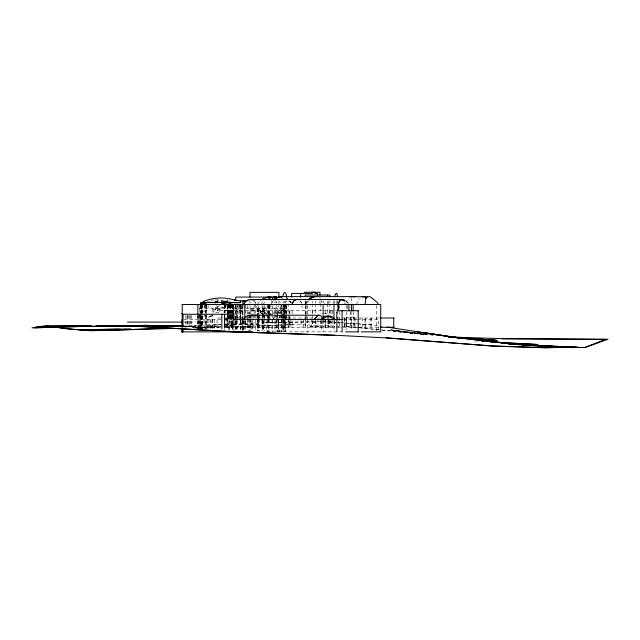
<?xml version="1.0" encoding="UTF-8"?>
<svg xmlns="http://www.w3.org/2000/svg" width="640" height="640" viewBox="0 0 640 640"><rect width="100%" height="100%" fill="white"/><g stroke="black" fill="none" stroke-linecap="round" stroke-linejoin="round"><path stroke-width="0.48" stroke-dasharray="3.2 2.4" d="M230.728 305.952L228.016 305.632M225.288 305.52L225.08 308.888L223.944 312.296M222.648 308.016L222.672 307.52L225.248 307.416L230.4 307.824L230.688 306.312M241.288 305.472L240.976 312.048L243.104 306.2M219.864 311.736L219.848 305.952M277.152 314.272L278.2 312.36C276.368 308.296 271.512 306.792 267.576 305.504M278.04 313.448L278.544 311.472L278.064 310.04L270.464 313.704L265.224 314.52M227.736 308.016L227.832 307.52M271.272 302.28L271.744 300.336M230.264 308.312L230.4 307.824M235.32 306.08L235.592 305.144M356.336 304.528L359.256 298.744M235.216 309.504L235.424 309.032M210.656 315.592L209.752 316.76L208.096 317.184L204.8 315.92L204.44 314.944M232.808 317.128L231.08 315.92L231.608 314.944M270.88 304.528L273.12 300.984M257.56 304.128L260.152 300.656M306.32 303.208L307.176 301.88M262.888 304.528L265.664 300.984M306.424 303.128L307.864 301.032M272.104 302.28L273.64 300.336M310.096 326.344L320.016 326.808L310.224 326.304M278.312 312.736L277.376 313.704L273.672 314.52M257.328 305.576L256.648 307.144C258.976 311.848 264.856 313.392 269.592 314.536M212.216 315.624L212.56 315.36L210.088 316.496M237.232 315.592L235.28 316.76M202.344 305.088L200.184 306.08L203.656 312.968M204.8 315.92L206.464 315.152M209.384 316.96L213.808 315.104M229.608 315.28L231.264 316.048L232.816 315.624L231.496 315.136M220.152 309.272L213.024 311.28L213.24 312.528M271.072 305.576C267.216 306.864 262.48 308.376 260.688 312.36L261.744 314.272M222.672 307.52L215.08 309.032L215.344 310.424M216.856 305.352L217.272 306.832L219.92 306.312M267.92 314.792C273.112 313.72 279.624 312.24 282.248 307.144L281.496 304.528M220.072 310.6L227.16 310.32M274.184 302.552L276.696 302.344L277.536 304.528M192.552 327.728L220.992 326.288L192.408 327.664M214.88 324.92L220.752 324.824L208.704 325.04L220.808 324.664M225.744 324.44L232.648 324.136M233.64 324.096L277.32 322.448M245.408 326.264L295.72 324.512M220.552 327.12L192.704 328.04M225.52 326.944L234.472 326.64M235.464 326.608L295.56 324.576L346.168 326.392L380.96 329.976M193.664 328.016L221.2 327.096M225.136 326.968L244.808 326.304M188.856 325.608L208.896 325.04M278.256 322.432L321.144 321.4L335.88 322.392L321.152 321.4M271.272 322.6L265.216 322.704L277.304 322.528M225.44 324.752L232.544 324.616L225.648 324.736M233.32 324.616L259.016 324.16M233.472 324.6L258.912 324.168M278.168 322.552L315.04 322.096M192.472 326.16L202.696 326.056L192.464 326.032M246.328 300.856L255.72 300.856L255.72 303.608M344.112 303.112L345.888 303.112M199.288 308.144L243.208 308.144M245.68 308.144L286.496 308.144M224.952 310.656L232.936 310.656M233.664 310.656L244.88 310.656M245.816 310.656L336.368 310.656M281.496 312.048L279.576 312.048L279.576 314.032M320.792 313.648L321.584 313.648M323.96 313.648L328.448 313.648L328.448 327.28M220.744 318.016L217.048 318.016L217.048 327.28L220.744 327.28M224.952 318.016L233.28 318.016M234.824 318.016L243.304 318.016M245.192 318.016L272.312 318.016M276.064 318.016L313.672 318.016M317.36 318.016L320.424 318.016M326.712 318.016L330.064 318.016M378.936 318.016L336.352 318.016L336.352 311.576M184.128 319.576L221.12 319.576M224.664 319.576L232.288 319.576M343.336 319.576L357.264 319.576M357.696 319.576L378.584 319.576L378.584 329.976M184.128 322.096L195.688 322.096M202.648 322.096L204.104 322.096M241.528 322.096L247.512 322.096M313.344 322.096L315.976 322.096M329.232 322.096L330.368 322.096M345.864 322.096L346.376 322.096M225.464 327.28L233.28 327.28M235.24 327.28L336.704 327.28M337.312 327.28L357.024 327.28M358.424 327.28L379.52 327.28M266.912 331.864L345.248 331.864M192.608 326.56L196.6 326.624L192.64 326.528M225.304 305.888L228 305.992M356.512 323.776L336.864 322.456L356.592 323.792M357.496 323.848L371.248 324.768L382.16 326.376M357.576 323.856L371.36 324.792M481.544 341.568L484.488 341.776M482.176 341.624L484.136 341.784M481.552 341.6L483.52 341.76M381.952 330.072L421.368 334.04M425.288 334.432L427.248 334.624M359.664 327.744L423.816 334.336M424.808 334.44L426.784 334.64L422.896 334.08M345.88 326.328L358.68 327.648M397.856 331.712L421.432 334.144M422.416 334.248L427.328 334.752M431.256 335.16L433.216 335.36M397.096 331.6L427.424 334.784M415.608 332.96L391.112 329.92L415.688 333.12M416.312 333.056L390.544 329.808L416.032 333.176M419.616 333.632L421.584 333.888M425.512 334.4L427.48 334.656M417.016 333.304L421.92 333.952M474.312 340.808L477.264 341.232M271.16 314.312L265.664 312.736L260.824 310.04L260.344 311.472L260.856 313.448M228.984 300.88L230.528 301.312M228.4 315.28L227.976 315.16L232.392 317.016M230.312 315.104L232.28 315.832M229.8 315.248L231.76 315.968M263.104 314.312L260.584 312.736M229.416 315.152L231.08 315.92M287.376 298.36L286.048 297.584L288.032 298.752M281.072 297.584L282.4 298.36M288.688 300.816L292.12 303.968M257.16 316.648L258.912 318.32M281.2 305.232L282.088 306.056M279.464 301.472L280.488 302.664M289.6 300.984L290.64 302.28L291.36 302.28L289.832 300.336M282.144 317.248L282.928 318.32M290.288 301.032L291.224 302.432M321.288 300.984L322.072 302.28A15.544 10.128 -90 0 0 321.288 300.936M217.272 306.832L217.568 308.328M283.984 305.472L285.144 315.816M285.248 316.752L285.56 331.864M283.88 304.528L284.416 314.296M284.472 315.272L284.632 318.2M284.68 319.176L285.376 331.864L283.88 319.576L283.88 331.864M217.728 309.752L217.752 311.064M267.84 304.528L267.864 314.296M267.864 315.272L267.864 318.2M267.872 319.176L267.888 331.864L267.888 318.944M376.328 305.504L376.328 330.888M371.624 318.016L371.624 327.28M370.144 318.016L370.144 327.28M365.768 318.016L365.768 327.28M365.032 319.576L365.032 329.976M362.248 318.016L362.248 327.28M354.944 327.28L355.008 317.104L346.488 317.104L346.488 327.28M354.504 317.104L354.504 327.28M353.24 311.576L353.24 327.28M351.472 319.576L351.472 329.976M351.224 298.008L351.224 303.64M351.072 311.576L351.072 327.28M350.224 311.576L350.224 327.28M347.424 305.416L347.424 309.856M346.808 318.016L346.808 327.28M346.376 305.416L346.376 309.856M346.376 311.72L346.376 329.976M344.976 318.016L344.976 327.28M344.424 318.016L344.424 327.28M344.232 318.016L344.232 327.28M339.704 305.392L339.704 309.784M339.736 311.632L339.752 327.28M338.792 320.8L338.792 327.28M337.336 300.824L337.336 303.64M337.336 311.52L337.336 318.416M334.632 320.8L334.632 327.28M334.384 300.824L334.384 303.64M334.384 320.384L334.384 327.28M333.96 320.52L333.96 331.864M333.704 300.824L333.704 303.64M332.576 310.656L332.576 315.544M332.576 320.44L332.576 327.28M330.984 310.656L330.984 315.544M330.984 320.44L330.984 327.28M329.944 300.968L329.944 302.92M329.944 303.896L329.944 315.584M329.944 320.464L329.944 327.28M329.592 310.656L329.592 315.544M329.592 320.44L329.592 327.28M328.688 320.8L328.688 327.28M328.264 300.824L328.264 303.64M328.248 318.944L328.248 327.28M327.584 300.824L327.584 303.64M327.664 303.896L327.584 327.28M325.728 310.656L325.728 317.096M325.728 320.8L325.728 327.28M325.56 318.944L325.56 327.28M325.064 318.944L325.064 327.28M323.96 320.464L323.96 327.28M323.112 319.576L323.112 331.864M322.376 320.464L322.376 327.28M321.584 320.464L321.632 331.864M321.048 320.8L321.048 327.28M320.792 320.464L320.792 327.28M320.344 303.64L320.344 310.656M319.952 300.824L319.952 303.64M317.92 318.944L317.92 327.28M315.976 320.8L315.976 327.28M315.224 300.968L315.224 302.92M315.224 303.896L315.224 314.616M315.224 320.464L315.224 327.28M312.408 310.656L312.408 316.176M312.408 320.8L312.408 327.28M312.192 300.968L312.192 302.92M312.192 303.896L312.192 327.28M311.832 318.944L311.824 327.28M307.616 305.472L307.616 315.816M307.616 316.752L307.616 318.632M307.616 319.576L307.616 331.864M306.832 305.472L306.832 313.928M306.832 314.872L306.832 318.632M305.808 300.824L305.808 303.64M305.448 318.944L305.448 327.28M305.368 305.472L305.368 313.928M305.368 314.872L305.368 318.632M305.208 300.824L305.208 303.64M305.208 305.608L305.208 327.28M303.72 318.944L303.72 327.28M302.08 305.4L302.08 308.016M301.144 320.8L301.144 327.28M292.088 310.656L292.088 316.176M292.088 320.8L292.088 327.28M290.144 318.944L290.144 327.28M289.888 310.656L289.888 327.28M289.424 310.656L289.424 327.28M289.168 320.8L289.168 327.28M288.32 318.944L288.32 327.28M288.144 303.64L288.144 327.28M286.496 305.432L286.496 318.624M286.264 305.472L286.264 313.928M286.264 314.872L286.264 318.632M285.56 305.432L285.56 318.624M285.544 300.968L285.544 302.92M285.544 303.896L285.544 327.28M284.28 300.968L284.28 302.92M284.28 303.896L284.28 327.28M284.096 308.144L284.096 318.624M284.096 319.576L284.096 331.864M283.96 308.144L283.96 318.624M283.96 320.52L283.96 331.864M283.88 305.432L283.88 318.624M283.76 308.144L283.76 318.624M283.76 320.52L283.76 331.864M283.184 300.968L283.184 302.92M283.184 303.896L283.184 327.28M282.344 308.144L282.344 318.624M282.344 320.52L282.344 331.864M282.048 312.048L282.048 314.032M282.048 315.024L282.048 317.992M282.048 318.984L282.048 331.864M281.576 305.472L281.576 313.928M281.576 314.872L281.576 318.632M281.576 319.576L281.576 331.864M281.496 308.144L281.496 314.032M281.496 315.024L281.496 317.992M281.496 318.984L281.496 331.864M280.448 305.472L280.448 313.928M280.448 314.872L280.448 318.632M279.912 312.048L279.912 314.032M279.912 315.024L279.912 317.992M279.912 329.88L279.912 331.864M279.576 315.024L279.576 317.992M279.576 329.88L279.576 331.864M278.92 300.824L278.92 303.64M278.392 305.44L278.392 307.272M278.472 329.976L278.472 331.864M277.768 308.144L277.768 318.624M277.768 329.976L277.768 331.864M277.52 312.048L277.52 314.032M277.52 315.024L277.52 317.992M277.52 318.984L277.52 331.864M276.408 318.944L276.408 327.28M276.128 305.4L276.128 314.76M276.128 315.72L276.128 318.608M276.128 319.576L276.128 331.864M276.064 320.8L276.064 327.28M274.944 312.048L274.944 314.032M274.944 320.968L274.944 331.864M272.688 305.432L272.688 317.664M272.688 319.576L272.688 331.864M272.016 308.144L272.016 317.664M272.016 320.52L272.016 331.864M269.72 305.472L269.72 313.928M269.72 314.872L269.72 318.632M269.024 305.432L269.024 318.624M269.024 319.576L269.024 331.864M268.872 305.432L268.872 318.624M268.872 319.576L268.872 331.864M268.328 305.472L268.328 313.928M268.328 314.872L268.328 318.632M268.328 319.576L268.328 331.864M267.888 305.4L267.888 313.976M267.888 314.968L267.888 317.952M266.544 308.144L266.544 318.624M266.544 320.52L266.544 331.864M264.816 305.472L264.816 313.928M264.816 314.872L264.816 318.632M264.224 308.144L264.224 314.072M264.224 315.064L264.224 318.024M264.224 319.016L264.224 330.872M263.392 308.144L263.392 318.624M263.392 320.52L263.392 331.864M263.088 308.144L263.088 318.624M263.088 320.52L263.088 330.92M262.984 305.472L262.984 313.928M262.984 314.872L262.984 318.632M262.92 320.52L262.92 331.864M262.696 308.144L262.696 318.624M262.696 320.52L262.696 330.92M262.12 305.504L262.12 314.296M262.088 315.064L262.12 318.2M262.088 319.016L262.12 330.888M262.008 318.944L262.008 327.28M259.616 308.144L259.616 314.072M259.616 315.064L259.616 318.024M259.616 319.016L259.616 330.872M258.832 305.504L258.832 314.296M258.832 315.272L258.832 318.2M258.832 319.176L258.832 330.888M258.64 308.144L258.632 314.072M258.632 315.064L258.64 318.024M258.632 319.016L258.64 330.872M258.176 308.144L258.176 314.072M258.176 315.064L258.176 318.024M258.176 319.016L258.176 330.872M258.024 308.144L258.024 318.624M258.024 320.52L258.024 331.864M257.696 308.144L257.696 314.072M257.696 315.064L257.696 318.024M257.696 319.016L257.696 330.872M257.52 308.144L257.52 314.072M257.52 315.064L257.52 318.024M257.52 319.016L257.52 330.872M257.4 308.144L257.4 314.072M257.4 315.064L257.4 318.024M257.4 319.016L257.4 330.872M257.024 308.144L257.024 318.624M255.712 304.528L255.728 313.928M255.728 314.872L255.712 318.632M255.712 320.52L255.728 331.864M254.152 304.528L254.152 313.928M254.152 314.872L254.152 318.632M253.512 308.144L253.512 318.624M252.616 308.144L252.616 318.624M252.616 320.52L252.616 331.864M251.704 308.144L251.704 318.624M251.704 320.52L251.704 329.976M250.792 308.144L250.792 314.072M250.792 315.064L250.792 318.024M250.792 319.016L250.792 330.872M249.96 300.824L249.96 303.64M250.024 305.472L250.024 313.928M250.024 314.872L250.024 318.632M250.024 320.52L250.024 329.976M249.944 312.048L249.944 314.032M249.944 315.024L249.944 317.992M249.944 318.984L249.944 330.872M249.048 312.048L249.048 314.032M249.048 315.024L249.048 317.992M249.048 318.984L249.048 330.872M248.12 312.048L248.12 314.032M248.12 315.024L248.12 317.992M248.12 318.984L248.12 330.872M247.184 305.432L247.184 314.808M247.184 315.76L247.184 318.624M247.216 318.944L247.184 329.976M245.68 304.528L245.68 314.808M245.68 320.52L245.68 329.976M245.192 320.8L245.192 327.28M244.784 320.52L244.784 329.976M243.832 321.128L243.832 330.888M243.712 320.52L243.712 329.976M243.256 320.52L243.256 329.976M242.896 304.528L242.96 319.576M242.896 320.52L242.944 331.864M242.392 305.472L242.392 318.632M242.248 305.472L242.248 318.632L242.192 304.528M242.248 320.52L242.248 331.864L242.128 319.176M240.976 305.432L240.976 318.632M240.976 320.52L240.976 329.976M240.744 318.632L240.632 304.528L240.528 318.632M240.744 320.52L240.632 329.976M240.424 304.528L240.424 318.632M240.424 320.52L240.424 329.976M240.328 304.528L240.328 318.632M240.232 320.52L240.232 331.864M239.832 304.528L239.864 318.632M239.072 303.64L239.072 310.656M238.936 305.472L238.936 318.632M237.544 303.64L237.52 331.864M237.224 305.472L237.224 318.632M236.496 308.144L236.496 318.624M236.496 320.52L236.496 329.976M236.112 305.432L236.112 318.624M236.112 320.52L236.112 329.976M235.896 305.472L235.896 318.632M235.896 320.52L235.896 329.976M235.616 305.432L235.576 318.632M235.576 320.52L235.576 331.864M235.4 305.432L235.4 308.144M233.872 328.928L233.872 330.888M232.768 305.472L232.768 318.632M232.424 305.472L232.424 318.632M232.464 320.52L232.464 329.976M232.288 304.528L232.288 318.688M232.288 320.52L232.288 329.976M232.12 304.528L232.152 327.28M231.984 303.64L231.984 310.656M231.944 304.528L231.896 327.28M231.728 304.528L231.784 327.28M231.296 304.528L231.296 319.576M230.96 310.656L230.952 312.616M230.952 313.592L230.96 327.28M230.824 304.528L230.864 327.28M230.688 305.392L230.688 310.656M230.312 304.528L230.312 319.576M229.768 304.528L229.744 329.976M229.592 319.576L229.592 331.864M229.4 304.528L229.4 319.576M229.192 304.528L229.192 319.576M229.048 304.528L229.048 319.576M228.824 304.528L228.824 319.576M228.736 304.528L228.736 319.576M228.616 304.528L228.616 331.864M228.448 304.528L228.448 319.576M228.184 304.528L228.208 319.576M227.96 304.528L227.96 319.576M227.944 318.016L227.944 327.28M227.744 304.528L227.712 327.28L227.568 304.528M227.464 319.576L227.272 304.528M227.128 318.016L227.128 327.28M226.432 318.016L226.432 327.28M225.856 318.016L225.856 327.28M225.016 304.528L225.016 312.992M224.936 310.656L224.936 312.496M224.664 304.528L224.664 312.992M224.536 328.928L224.536 330.888M224.136 305.472L224.136 312.992M214.2 319.576L214.2 329.976M212.808 319.576L212.808 329.976M212.528 308.144L212.528 331.864M211.12 319.576L211.12 329.976M210.776 319.576L210.776 329.976M208.936 319.576L208.936 329.976M208.112 304.528L208.112 308.144M207.296 319.576L207.296 329.976M206.72 305.432L206.72 308.144M206.584 304.528L206.584 330.92M206.072 308.144L206.072 330.92M205.896 304.528L205.896 329.024M205.224 304.528L205.224 328.896M204.464 305.432L204.416 308.144M204.16 304.528L204.104 312.048M204.104 319.576L204.104 330.92M202.64 304.528L202.728 328.936M202.296 304.528L202.296 329.024M201.952 304.528L202.024 328.936M201.704 305.432L201.704 330.92M201.448 304.528L201.552 330.92M201.192 305.528L201.192 329.024M201.128 304.528L201.024 328.936L201 313.312M201 304.528L201 312.336M200.768 305.432L200.768 312.592M200.768 313.48L200.768 328.96M200.752 305.528L200.752 312.488M200.752 315.416L200.712 330.92M200.048 305.528L200.048 312.488M200.048 315.416L200.048 328.96M199.84 308.144L199.84 312.592M199.84 315.416L199.84 328.96M199.288 313.48L199.288 330.92M198.928 315.416L198.984 328.96M198.536 315.416L198.536 328.96M198.232 319.576L198.232 330.92M197.856 315.136L197.856 329.024M197.696 315.416L197.696 330.896M191.528 315.416L191.528 326.056M190.52 315.416L190.52 326.056M189.376 315.416L189.376 326.056M188.216 315.416L188.216 326.056M187.624 315.416L187.624 325.088M187.04 315.416L187.04 325.088M185.84 315.416L185.84 327.992M305.472 304.528A15.544 10.128 -90 0 1 307.288 300.936M319.384 297.576A15.544 10.328 -90 0 1 320.496 298.304M322.96 300.936A15.544 10.328 -90 0 1 324.816 304.528M307.864 302.272A15.544 10.328 -90 0 1 308.688 300.936M286.056 297.584A15.112 12.344 -90 0 1 287.4 298.312M281.256 297.584A15.192 13.44 -90 0 1 282.712 298.312M285.944 300.944A15.192 13.44 -90 0 1 287.016 302.28M211.128 300.296A41.328 40.824 -90 0 1 213.488 299.992M215.064 299.872A41.328 40.824 -90 0 1 220.608 299.92M215.76 312.736A28.472 28.128 -90 0 1 220.12 312.736M224.472 305.616A36.104 35.664 -90 0 1 226.28 306M300.2 300.856A8.136 5.552 -90 0 1 301.736 303.112M253.88 300.856A8.144 6.776 -90 0 1 255.752 303.112M299.832 300.856A8.128 5.296 -90 0 1 301.296 303.112M275.584 300.44A13.256 8.896 -90 0 1 276.696 302.344M261.352 304.528A13.256 8.896 -90 0 1 262.912 301.04M259.528 317.248A9.672 7.776 -90 0 1 260.472 318.32M249.056 318.32A9.672 7.776 -90 0 1 250 317.248M218.144 308.304L218.088 310.496L215.744 310.584L215.696 309.496L213.28 309.784L213.128 308.696L215.632 308.4L215.536 307.312L218.136 307.208L218.144 308.304M232.768 325.696L225.896 326.04L232.768 325.696M195.976 326.632L192.992 326.584L195.976 326.632M336.92 303.64L336.92 300.824L336.856 303.64M336.92 318.416L336.92 311.52L336.856 318.416"/><path stroke-width="0.96" d="M201 304.528L201.136 302.568L201.296 304.528M365.032 304.528L365.88 297.656L364.824 296.864L362.56 296.864M182.672 329.024L182.064 331.872M272.296 298.752L273.56 296.864L276.456 296.744M316.864 316.376L314.256 319.576L316.864 316.376A9.68 4.776 -90 0 1 322.624 318.32M221.72 301.696L221.24 300.576L225.792 301.576L228.424 303.248L227.472 300.576L225.792 301.576L225.048 302.896L226.736 303.072M230.888 303.36L231.344 302.568L237.28 302.648L233.944 302.528L234.856 302.568M343.264 300.48L343.984 300.096L345.152 300.856L344.424 300.856M314.256 319.576L316.208 317.248M365.648 298.696L366.696 297.584A15.544 6.888 -90 0 1 372.544 298.744M278.552 296.864L281.728 296.624A15.104 12.344 -90 0 0 274.208 299.76L277.408 297.584L281.728 296.624L354.976 296.624M274.224 299.808L275.416 298.752M260.672 300.064L263.912 298.064M267.032 299.808L270.952 297.584M309.36 298.752L312.72 296.864L314.568 296.624M206.584 302.568L207.728 302.104L215.736 302.648L214.2 302.568L218.144 300.944L214.248 302.584L217.648 302.568M274.344 298.752L277.408 297.584M203.784 301.312C213.584 297.296 224.784 296.928 234.848 300.2L234.384 300.08L240.232 300.856L246.92 300.856M202.28 302.424L204.536 301.592M229.4 303.024L231.344 302.568M224.296 304.392L222.416 304.464L221.488 302.568L225.792 301.576M276.376 297.584L279.536 296.864M366 296.864L367.224 296.624M364.136 296.864L365.376 296.624M362.28 296.864L363.536 296.624M201.056 304.528L201 302.568L208.424 302.376M360.432 296.864L361.712 296.624M358.592 296.864L359.888 296.624M356.752 296.864L358.072 296.624M354.928 296.864L356.264 296.624M353.112 296.864L354.472 296.624M351.304 296.864L352.68 296.624M349.504 296.864L350.896 296.624M219.616 304.8L222.416 304.464M276.28 296.624L272.448 297.584A15.12 12.32 -90 0 1 276.76 296.624M558.84 347.224L546.176 347.72L492.824 346.032L386.536 337.92L334.704 335.232L233.688 331.752L135.128 326.12L85.232 326.328L34.472 327.816L40.96 326.504L46.848 326.144L91.256 325.76M238.936 302.568L240.68 302.376L240.232 300.856M203.128 304.528C203.36 302.04 199.832 301.776 201.728 304.528M89.68 325.8L45.472 326.104L39.096 326.448L32 327.88L83.192 326.424L133.584 326.08L232.944 331.848L334.848 335.32M171.992 326.088L182.152 325.808M173.928 328.44L90.536 330.752L62.664 328.392L53.376 326.64M173.768 328.424C133.96 327.824 93.52 334.32 54.144 326.632M182.72 331.864L182.232 331.864L182.232 328.928M101.872 326.072L146.184 325.384L191.992 326.528M95.664 326.16L147.048 325.408L191.648 326.504M96.816 326.12L147.048 325.408M120.632 329.272L79.36 329.664L124.496 329.288M124.56 329.24L130.456 329.184M118.448 329.28L80.584 329.632L125.144 329.272M124.424 329.232L131.4 329.168M304.12 292.24L319.952 292.24L319.952 295.144M312.192 292.328L315.224 292.328M312.472 293.432L291.624 293.432L291.624 297.072M314.896 293.432L317.416 293.432L317.416 295.248M276.048 297.072L235.768 297.072L235.768 300.824M250.104 299.48L340.864 299.48M343.816 300.096L341.384 299.48L342.496 299.632M206.072 302.568L240.632 302.568M182.04 304.528L380.72 304.528L380.72 331.864L361.152 331.864M337.256 310.744L358.448 310.744M181.608 313.48L182.24 313.48M182.232 314.248L233.872 314.248L233.872 327.952M254.184 315.224L275.304 315.224M281.064 315.224L319.128 315.224M380.848 318.016L394.016 318.016M233.2 319.576L342.072 319.576M127.456 322.096L182.232 322.096M380.848 327.28L394.016 327.28M181.608 331.864L252.768 331.864M345.712 331.864L358.448 331.864M181.696 326L152.136 325.92L162.104 326.08M501.728 338.712L605.488 339.384L584.816 347.44L564.568 347.336M152.704 325.928L162.68 326.088M174.656 326.272L181.64 326.384M174.056 326.28L182.032 326.408M46.848 326.144L48.712 326.184M565.384 347.368L544.272 347.76L491.32 345.944L385.936 337.784M45.472 326.104L48.936 326.2M452.504 337.072L503.408 338.712L608 339.28L585.352 347.448L571.584 347.584L517.584 344.416L463.352 338.36M534.208 345.688L540.096 345.92M546.96 346.192L555.792 346.544M560.696 346.736L578.344 347.44L517.896 344.448L501.888 342.92M533.704 345.68L539.664 345.92M546.616 346.192L556.552 346.576M560.528 346.736L578.408 347.432L517.584 344.416M496.376 342.384L538.008 344.496L496.656 342.352M452.52 337.192L466.376 338.216M468.352 338.36L496.072 340.408L452.888 337.16M450.936 336.984L447.976 336.768L449.944 336.944M452.744 337.104L497.36 340.352M501.816 343.208L503.776 343.36M508.688 343.76L511.632 343.992M515.56 344.312L519.488 344.624M522.432 344.864L527.344 345.256M519.912 344.664L515.976 344.352L519.912 344.648M501.608 343.136L504.576 343.384M508.528 343.704L512.48 344.032M515.448 344.272L520.392 344.68M522.368 344.84L527.312 345.248M502.2 343.216L504.168 343.376M485.176 341.248L487.192 341.44M490.088 341.696L494.072 342.056M495.984 342.224L524.536 344.8L571.976 347.6L517.896 344.448L463.584 338.424L416.832 331.936L442.2 335.72M490.112 341.8L493.176 342.088M496 342.36L500.096 342.752M448.8 336.768L450.76 336.96M387.064 327.096L455.768 337.592M444.112 336L446.104 336.296M448.016 336.584L450.976 337.024M452.888 337.304L454.88 337.608M456.832 337.896L458.784 338.184M423.168 332.4L455.664 337.568M457.64 337.888L459.608 338.2M457.736 337.904L459.696 338.216M342.712 299.632L343.984 300.096M341.392 299.48L343.776 300.512M221.488 302.568L224.488 304M372.864 298.744L377.032 302.272L378.584 304.528M345.928 300.856L348.184 303.112M205.256 302.568L206.584 304.528M224.136 304.528L224.136 302.568L225.232 304.36M204.104 302.568L205.256 304.528M203.128 302.568L204.104 304.528M224.136 302.568L225.016 305.056M201.728 302.568L202.336 304.528M393.776 318.016L393.776 327.28M358.216 310.744L358.216 331.864M353.176 304.528L353.176 310.744M351.472 304.528L351.472 310.744M348.936 304.528L348.936 310.744M342.072 310.744L342.072 331.864M338.272 310.744L338.224 304.528A8.128 4.352 -90 0 1 343.92 300.096M338.184 310.744L338.136 304.528A8.128 4.336 -90 0 1 343 299.632M336.864 319.576L336.864 331.864M333.96 304.528L333.96 318.632M329.944 296.392L329.944 295.04L305.208 295.04L305.208 296.392M327.584 295.04L327.584 296.392M323.112 304.528L323.112 319.576A8.664 7.464 90 0 1 335.12 319.576M300.608 293.432L300.608 297.072M278.92 297.072L278.92 292.352L249.96 292.352L249.96 297.072M278.472 319.576L278.472 329.024M244.784 304.528L244.784 318.632M244.264 300.856L244.264 304.528M242.896 300.856L242.896 304.528M240.616 300.856L240.616 302.696M233.616 304.528L233.616 319.576M229.744 302.568L229.744 304.528M224.536 314.248L224.536 327.952M221.84 314.248L221.84 328.928M197.856 304.528L197.856 314.248M183.016 314.248L183.016 326.968M183.016 328.928L183.016 331.864M182.232 304.528L182.232 326.968M182.04 319.576L182.04 327.144M182.04 329.032L182.04 331.872M282.872 295.728A14.056 2.888 -88 0 1 286.56 295.728M334.784 295.952A28.84 2.952 -81.1 0 1 337.28 295.952M308.192 299.752A15.544 10.128 -90 0 1 314.288 296.624M309.608 299.752A15.544 10.328 -90 0 1 315.824 296.624M298.2 299.632A8.136 5.552 -90 0 0 291.976 304.528A8.128 5.296 -90 0 1 297.912 299.632M243.832 304.528A8.144 6.776 -90 0 1 251.432 299.632M263.728 299.88A13.256 8.896 -90 0 1 271.128 297.016M272.784 319.576A9.672 6.464 -90 0 1 280.272 315.744M243.488 319.576A9.68 7.44 -90 0 1 248.48 315.352L252.312 315.224A9.68 9.384 90 0 1 255.344 315.744M252.248 315.744A9.672 7.776 -90 0 1 257.28 315.744M320.912 319.576A8.664 7.464 90 0 1 332.92 319.576M512.048 344.032L508.112 343.72L512.04 344.008M527.784 345.288L522.864 344.896L527.784 345.288"/></g></svg>
